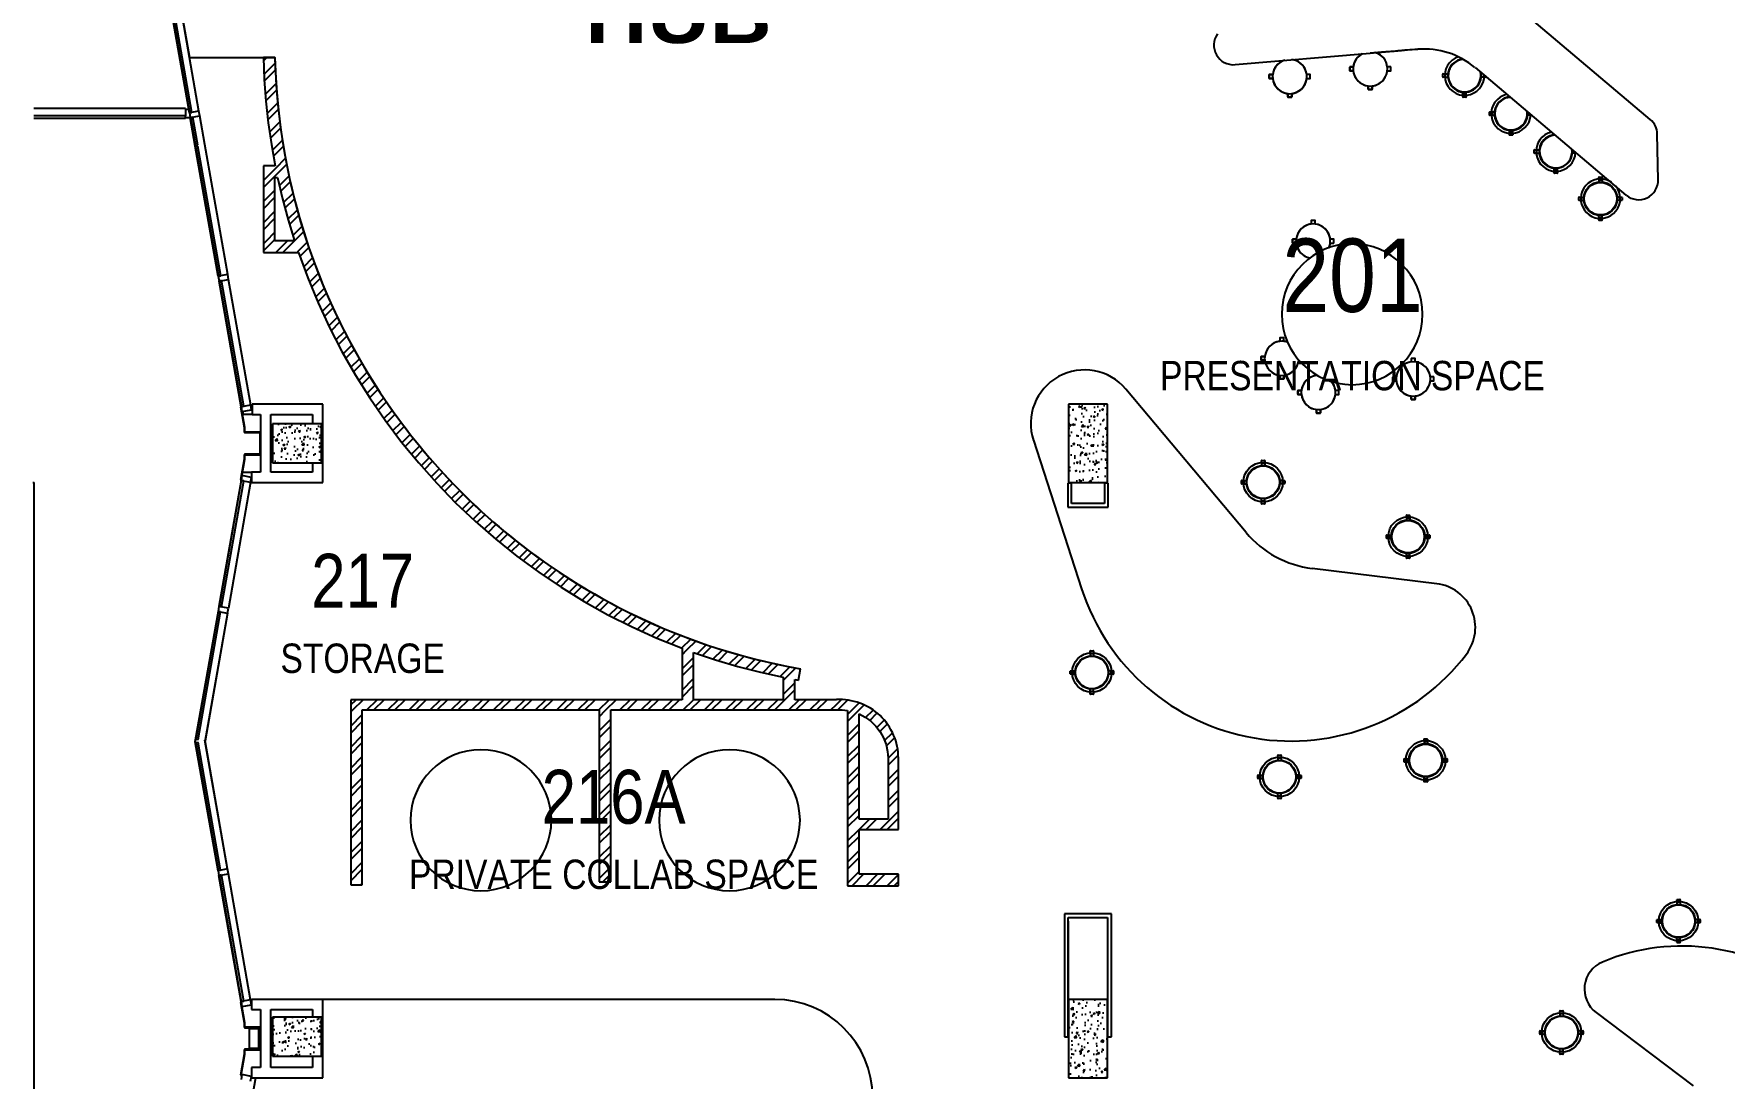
# Model space of a CAD drawing. Extents: x 6433 to 75181, y -2986 to 56414.
# Drawn here: x 22093 to 39363, y 32319 to 42989 of the extents above; entities that cross this region are included whole.
import ezdxf

# ---------------------------------------------------------------- set-up
doc = ezdxf.new("R2010")
doc.units = 0
doc.header["$MEASUREMENT"] = 0
for name, color, linetype in [('A-Column__Concrete', 7, 'CONTINUOUS'), ('A-Column__Steel', 4, 'CONTINUOUS'), ('A-Door', 160, 'CONTINUOUS'), ('A-Furniture', 252, 'CONTINUOUS'), ('A-General', 1, 'CONTINUOUS'), ('A-Hatch__Brick', 2, 'CONTINUOUS'), ('A-Hatch__Concrete', 252, 'CONTINUOUS'), ('A-Joinery__Built-In', 2, 'CONTINUOUS'), ('A-Text__Primary Room', 6, 'CONTINUOUS'), ('A-Wall__Brick', 6, 'CONTINUOUS'), ('A-Wall__Stud', 90, 'CONTINUOUS'), ('A-Window', 4, 'CONTINUOUS')]:
    doc.layers.add(name, color=color, linetype=linetype)
doc.styles.add('Arial Narrow', font='ARIALN.TTF', dxfattribs={"height": 750})
doc.styles.add('MtXpl_Arial_Black', font='')
doc.styles.get('MtXpl_Arial_Black').set_extended_font_data('Arial Black')
pattern_1 = [(45, (8381.06, 65736.02), (-107.7631, 107.7631), []), (45, (8452.9, 65736.02), (-107.7631, 107.7631), [])]
pattern_2 = [(50, (8381.06, 65736.02), (182.18467, -15.9391), [19.05, -209.55]), (355, (8381.06, 65736.02), (-35.2434, 191.05685), [15.24, -167.6406]), (100.45144, (8396.24, 65734.7), (146.94125, 175.11775), [16.19, -178.09024]), (46.1842, (8381.06, 65786.82), (271.079, -42.0423), [28.575, -314.325]), (96.63556, (8403.65, 65783.32), (237.4041, 247.4261), [24.285, -267.1356]), (351.18415, (8381.06, 65786.82), (237.4041, 247.4261), [22.86, -251.4597]), (21, (8406.46, 65774.12), (151.6144, -102.2652), [19.05, -209.55]), (326, (8406.46, 65774.12), (61.802, 184.188), [15.24, -167.64]), (71.45144, (8419.1, 65765.6), (213.4164, 81.9228), [16.19, -178.0899]), (37.5, (8381.06, 65736.02), (3.0886, 84.55504), [0, -165.608, 0, -170.18, 0, -168.275]), (7.5, (8381.06, 65736.02), (66.81966, 100.18057), [0, -97.028, 0, -161.798, 0, -64.135]), (327.5, (8324.416, 65736.02), (135.5906, -5.72874), [0, -63.5, 0, -198.12, 0, -262.89]), (317.5, (8299.02, 65736.02), (148.12918, 25.4265), [0, -82.55, 0, -131.572, 0, -186.69])]

msp = doc.modelspace()

# ---------------------------------------------------------------- hatches: boundary and pattern name
at = {"layer": 'A-Hatch__Brick'}
h = msp.add_hatch(dxfattribs=at)
h.set_pattern_fill('ANSI32', color=256, scale=16, style=0)
h.set_pattern_definition(pattern_1)
h.paths.add_polyline_path([(29926, 36501), (29644, 36558), (29365, 36626), (29089, 36708), (28817, 36801), (28549, 36906), (28286, 37023), (28029, 37151), (27777, 37291), (27532, 37442), (27294, 37603), (27063, 37775), (26840, 37957), (26625, 38148), (26419, 38349), (26222, 38558), (26034, 38777), (25857, 39003), (25689, 39237), (25532, 39478), (25386, 39726), (25251, 39980), (25127, 40239), (25015, 40504), (24914, 40774), (24826, 41048), (24750, 41325), (24686, 41606), (24635, 41889), (24596, 42174), (24570, 42461), (24556, 42748), (24438, 42745), (24448, 42523), (24464, 42301), (24488, 42080), (24520, 41859), (24571, 41581), (24583, 41522), (24633, 41304), (24691, 41088), (24776, 40815), (24811, 40715), (24891, 40496), (24997, 40240), (25114, 39989), (25241, 39743), (25379, 39502), (25526, 39268), (25683, 39040), (25850, 38818), (26025, 38604), (26209, 38397), (26402, 38198), (26603, 38008), (26812, 37826), (27028, 37652), (27251, 37488), (27481, 37334), (27717, 37189), (27959, 37054), (28207, 36930), (28459, 36816), (28775, 36690), (28834, 36669), (29059, 36593), (29287, 36525), (29517, 36466), (29808, 36403), (29906, 36385)])
h = msp.add_hatch(dxfattribs=at)
h.set_pattern_fill('ANSI32', color=256, scale=16, style=0)
h.set_pattern_definition(pattern_1)
h.paths.add_polyline_path([(24583, 41522), (24559, 41640), (24438, 41640), (24438, 41522), (24556, 41522)])
h = msp.add_hatch(dxfattribs=at)
h.set_pattern_fill('ANSI32', color=256, scale=16, style=0)
h.set_pattern_definition(pattern_1)
h.paths.add_polyline_path([(24556, 40874), (24556, 41522), (24438, 41522), (24438, 40874), (24519, 40874)])
h = msp.add_hatch(dxfattribs=at)
h.set_pattern_fill('ANSI32', color=256, scale=16, style=0)
h.set_pattern_definition(pattern_1)
h.paths.add_polyline_path([(24796, 40756), (24756, 40874), (24438, 40874), (24438, 40756), (24519, 40756)])
h = msp.add_hatch(dxfattribs=at)
h.set_pattern_fill('ANSI32', color=256, scale=16, style=0)
h.set_pattern_definition(pattern_1)
h.paths.add_polyline_path([(28834, 36192), (28834, 36669), (28716, 36712), (28716, 36186), (28834, 36186)])
h = msp.add_hatch(dxfattribs=at)
h.set_pattern_fill('ANSI32', color=256, scale=16, style=0)
h.set_pattern_definition(pattern_1)
h.paths.add_polyline_path([(29867, 36392), (29749, 36415), (29749, 36186), (29867, 36186)])
h = msp.add_hatch(dxfattribs=at)
h.set_pattern_fill('ANSI32', color=256, scale=16, style=0)
h.set_pattern_definition(pattern_1)
h.paths.add_polyline_path([(30295, 36081), (30292, 36186), (25331, 36186), (25331, 36081), (29794, 36081)])
h = msp.add_hatch(dxfattribs=at)
h.set_pattern_fill('ANSI32', color=256, scale=16, style=0)
h.set_pattern_definition(pattern_1)
h.paths.add_polyline_path([(30926, 35587), (30920, 35668), (30904, 35748), (30877, 35824), (30839, 35897), (30793, 35963), (30738, 36023), (30675, 36075), (30606, 36117), (30532, 36150), (30454, 36173), (30373, 36185), (30292, 36186), (30295, 36081), (30351, 36081), (30407, 36075), (30467, 36061), (30524, 36040), (30588, 36007), (30646, 35965), (30697, 35914), (30740, 35858), (30775, 35795), (30800, 35728), (30815, 35658), (30821, 35587)])
h = msp.add_hatch(dxfattribs=at)
h.set_pattern_fill('ANSI32', color=256, scale=16, style=0)
h.set_pattern_definition(pattern_1)
h.paths.add_polyline_path([(25449, 36081), (25331, 36081), (25331, 34294), (25449, 34294), (25449, 34684)])
h = msp.add_hatch(dxfattribs=at)
h.set_pattern_fill('ANSI32', color=256, scale=16, style=0)
h.set_pattern_definition(pattern_1)
h.paths.add_polyline_path([(27987, 34324), (27987, 36081), (27869, 36081), (27869, 34324)])
h = msp.add_hatch(dxfattribs=at)
h.set_pattern_fill('ANSI32', color=256, scale=16, style=0)
h.set_pattern_definition(pattern_1)
h.paths.add_polyline_path([(30525, 35689), (30525, 36040), (30467, 36061), (30407, 36075), (30407, 34403), (30525, 34403), (30525, 34965)])
h = msp.add_hatch(dxfattribs=at)
h.set_pattern_fill('ANSI32', color=256, scale=16, style=0)
h.set_pattern_definition(pattern_1)
h.paths.add_polyline_path([(30926, 35587), (30821, 35587), (30821, 34965), (30926, 34965)])
h = msp.add_hatch(dxfattribs=at)
h.set_pattern_fill('ANSI32', color=256, scale=16, style=0)
h.set_pattern_definition(pattern_1)
h.paths.add_polyline_path([(30926, 34860), (30926, 34965), (30525, 34965), (30525, 34860), (30548, 34860)])
h = msp.add_hatch(dxfattribs=at)
h.set_pattern_fill('ANSI32', color=256, scale=16, style=0)
h.set_pattern_definition(pattern_1)
h.paths.add_polyline_path([(30926, 34403), (30407, 34403), (30407, 34285), (30926, 34285)])
at = {"layer": 'A-Hatch__Concrete'}
h = msp.add_hatch(dxfattribs=at)
h.set_pattern_fill('AR-CONC', color=256, style=0)
h.set_pattern_definition(pattern_2)
h.paths.add_polyline_path([(33063, 38404), (33063, 39204), (32663, 39204), (32663, 38404)])
h = msp.add_hatch(dxfattribs=at)
h.set_pattern_fill('AR-CONC', color=256, style=0)
h.set_pattern_definition(pattern_2)
h.paths.add_polyline_path([(25033, 39004), (24533, 39004), (24533, 38604), (25033, 38604)])
h = msp.add_hatch(dxfattribs=at)
h.set_pattern_fill('AR-CONC', color=256, style=0)
h.set_pattern_definition(pattern_2)
h.paths.add_polyline_path([(33063, 32673), (33063, 33124), (32663, 33124), (32663, 32324), (33063, 32324)])
h = msp.add_hatch(dxfattribs=at)
h.set_pattern_fill('AR-CONC', color=256, style=0)
h.set_pattern_definition(pattern_2)
h.paths.add_polyline_path([(25033, 32943), (24533, 32943), (24533, 32543), (25033, 32543)])

# ---------------------------------------------------------------- linework, layer by layer
at = {"layer": 'A-Column__Concrete'}
for p, q in [((33063, 39204), (32663, 39204)), ((32663, 39204), (32663, 38404)), ((33063, 38404), (33063, 39204)), ((24533, 39004), (24533, 38604)), ((25033, 39004), (24533, 39004)), ((25033, 38604), (25033, 39004)), ((24533, 38604), (25033, 38604)), ((32663, 38404), (33063, 38404)), ((33063, 33124), (32663, 33124)), ((32663, 33124), (32663, 32324)), ((33063, 32324), (33063, 33124)), ((24393, 32824), (24293, 32824)), ((24293, 32824), (24293, 32624)), ((24393, 32624), (24393, 32824)), ((24533, 32943), (24533, 32543)), ((25033, 32943), (24533, 32943)), ((25033, 32543), (25033, 32943)), ((24293, 32624), (24393, 32624)), ((24533, 32543), (25033, 32543)), ((32663, 32324), (33063, 32324))]:
    msp.add_line(p, q, dxfattribs=at)
at = {"layer": 'A-Column__Steel'}
for p, q in [((24211, 39178), (24206, 39177)), ((24206, 39177), (24243, 38965)), ((24248, 38965), (24211, 39178)), ((24243, 38965), (24243, 38924)), ((24248, 38924), (24248, 38965)), ((24398, 38919), (24253, 38919)), ((24253, 38914), (24398, 38914)), ((24403, 38909), (24403, 38699)), ((24408, 38699), (24408, 38909)), ((24398, 38694), (24253, 38694)), ((24253, 38689), (24398, 38689)), ((24243, 38643), (24206, 38431)), ((24211, 38430), (24248, 38643)), ((24243, 38684), (24243, 38643)), ((24248, 38643), (24248, 38684)), ((24206, 38431), (24211, 38430)), ((24211, 33098), (24206, 33097)), ((24206, 33097), (24243, 32885)), ((24248, 32885), (24211, 33098)), ((24243, 32885), (24243, 32844)), ((24248, 32844), (24248, 32885)), ((24398, 32839), (24253, 32839)), ((24253, 32834), (24398, 32834)), ((24403, 32829), (24403, 32619)), ((24408, 32619), (24408, 32829)), ((24243, 32563), (24206, 32351)), ((24211, 32350), (24248, 32563)), ((24243, 32604), (24243, 32563)), ((24248, 32563), (24248, 32604)), ((24398, 32614), (24253, 32614)), ((24253, 32609), (24398, 32609)), ((24206, 32351), (24211, 32350))]:
    msp.add_line(p, q, dxfattribs=at)
for centre, radius, start, end in [((24253, 38924), 10, 180, 270), ((24253, 38924), 5, 180, 270), ((24398, 38909), 10, 0, 90), ((24398, 38909), 5, 0, 90), ((24253, 38684), 10, 90, 180), ((24253, 38684), 5, 90, 180), ((24398, 38699), 10, 270, 0), ((24398, 38699), 5, 270, 0), ((24253, 32844), 10, 180, 270), ((24253, 32844), 5, 180, 270), ((24398, 32829), 10, 0, 90), ((24398, 32829), 5, 0, 90), ((24253, 32604), 10, 90, 180), ((24253, 32604), 5, 90, 180), ((24398, 32619), 10, 270, 0), ((24398, 32619), 5, 270, 0)]:
    msp.add_arc(centre, radius, start, end, dxfattribs=at)
at = {"layer": 'A-Door', "flags": 128}
msp.add_lwpolyline([(34915, 46044), (33796, 46044), (32544, 46601), (32544, 50614), (28351, 50614), (28351, 50089), (27279, 50089), (23480, 43905), (23684, 42748), (24438, 42745), (24556, 42748, 0.12836), (25465, 39589, 0.094896), (27087, 37756, 0.121017), (29926, 36501)], format="xyb", dxfattribs=at)
at = {"layer": 'A-Furniture'}
for p, q in [((34750, 42572), (34714, 42572)), ((34714, 42572), (34714, 42532)), ((34714, 42534), (34714, 42570)), ((34714, 42532), (34750, 42532)), ((34716, 42572), (34750, 42572)), ((34750, 42532), (34716, 42532)), ((35134, 42572), (35098, 42572)), ((35132, 42572), (35098, 42572)), ((35098, 42532), (35134, 42532)), ((35098, 42532), (35132, 42532)), ((35134, 42532), (35134, 42572)), ((35134, 42534), (35134, 42570)), ((35573, 42650), (35537, 42650)), ((35537, 42650), (35537, 42610)), ((35537, 42612), (35537, 42648)), ((35537, 42610), (35573, 42610)), ((35539, 42650), (35573, 42650)), ((35573, 42610), (35539, 42610)), ((35957, 42650), (35921, 42650)), ((35955, 42650), (35921, 42650)), ((35921, 42610), (35957, 42610)), ((35921, 42610), (35955, 42610)), ((35957, 42610), (35957, 42650)), ((35957, 42612), (35957, 42648)), ((36489, 42548), (36489, 42576)), ((36490, 42548), (36490, 42576)), ((36493, 42579), (36509, 42579)), ((36509, 42545), (36493, 42545)), ((36517, 42548), (36517, 42576)), ((36520, 42579), (36540, 42579)), ((36520, 42545), (36540, 42545)), ((36894, 42579), (36880, 42579)), ((36900, 42545), (36880, 42545)), ((36903, 42571), (36903, 42548)), ((36928, 42545), (36912, 42545)), ((34904, 42378), (34904, 42342)), ((34904, 42344), (34904, 42378)), ((34904, 42342), (34944, 42342)), ((34942, 42342), (34906, 42342)), ((34944, 42342), (34944, 42378)), ((34944, 42378), (34944, 42344)), ((35727, 42456), (35727, 42420)), ((35727, 42422), (35727, 42456)), ((35727, 42420), (35767, 42420)), ((35765, 42420), (35729, 42420)), ((35767, 42420), (35767, 42456)), ((35767, 42456), (35767, 42422)), ((36693, 42372), (36693, 42392)), ((36693, 42345), (36693, 42361)), ((36724, 42369), (36696, 42369)), ((36724, 42342), (36696, 42342)), ((36724, 42341), (36696, 42341)), ((36727, 42372), (36727, 42392)), ((36727, 42361), (36727, 42345)), ((37168, 42347), (37168, 42343)), ((36964, 42159), (36964, 42187)), ((36965, 42159), (36965, 42187)), ((36968, 42190), (36984, 42190)), ((36984, 42156), (36968, 42156)), ((36992, 42159), (36992, 42187)), ((36995, 42190), (37015, 42190)), ((36995, 42156), (37015, 42156)), ((37375, 42156), (37355, 42156)), ((37378, 42170), (37378, 42159)), ((37395, 42156), (37386, 42156)), ((37168, 41983), (37168, 42003)), ((37168, 41956), (37168, 41972)), ((37199, 41980), (37171, 41980)), ((37202, 41983), (37202, 42003)), ((37202, 41972), (37202, 41956)), ((37199, 41953), (37171, 41953)), ((37199, 41952), (37171, 41952)), ((37422, 41772), (37422, 41800)), ((37423, 41772), (37423, 41800)), ((37426, 41803), (37442, 41803)), ((37450, 41772), (37450, 41800)), ((37453, 41803), (37473, 41803)), ((37626, 41960), (37626, 41956)), ((37442, 41769), (37426, 41769)), ((37453, 41769), (37473, 41769)), ((37834, 41769), (37814, 41769)), ((37837, 41783), (37837, 41772)), ((37853, 41769), (37845, 41769)), ((37626, 41596), (37626, 41616)), ((37626, 41568), (37626, 41585)), ((37657, 41593), (37629, 41593)), ((37657, 41565), (37629, 41565)), ((37657, 41565), (37629, 41565)), ((37660, 41596), (37660, 41616)), ((37660, 41585), (37660, 41568)), ((38082, 41505), (38082, 41521)), ((38082, 41494), (38082, 41474)), ((38085, 41525), (38113, 41525)), ((38085, 41524), (38113, 41524)), ((38085, 41497), (38113, 41497)), ((38116, 41521), (38116, 41505)), ((38116, 41494), (38116, 41474)), ((37878, 41290), (37878, 41318)), ((37878, 41290), (37878, 41318)), ((37881, 41321), (37897, 41321)), ((37897, 41287), (37881, 41287)), ((37905, 41290), (37905, 41318)), ((37908, 41321), (37928, 41321)), ((37908, 41287), (37928, 41287)), ((38289, 41321), (38269, 41321)), ((38289, 41287), (38269, 41287)), ((38292, 41318), (38292, 41290)), ((38300, 41321), (38316, 41321)), ((38316, 41287), (38300, 41287)), ((38319, 41318), (38319, 41290)), ((38319, 41318), (38319, 41290)), ((38082, 41114), (38082, 41134)), ((38082, 41087), (38082, 41103)), ((38113, 41111), (38085, 41111)), ((38116, 41114), (38116, 41134)), ((38116, 41103), (38116, 41087)), ((35184, 41081), (35144, 41081)), ((35144, 41081), (35144, 41045)), ((35144, 41079), (35144, 41045)), ((35182, 41081), (35146, 41081)), ((35184, 41045), (35184, 41081)), ((35184, 41045), (35184, 41079)), ((38113, 41084), (38085, 41084)), ((38113, 41083), (38085, 41083)), ((34990, 40891), (34954, 40891)), ((34954, 40891), (34954, 40851)), ((34954, 40853), (34954, 40889)), ((34954, 40851), (34990, 40851)), ((34956, 40891), (34990, 40891)), ((34990, 40851), (34956, 40851)), ((35374, 40891), (35337, 40891)), ((35372, 40891), (35337, 40891)), ((35337, 40851), (35374, 40851)), ((35337, 40851), (35372, 40851)), ((35374, 40851), (35374, 40891)), ((35374, 40853), (35374, 40889)), ((34863, 39883), (34823, 39883)), ((34823, 39883), (34823, 39847)), ((34823, 39881), (34823, 39847)), ((34861, 39883), (34825, 39883)), ((34863, 39847), (34863, 39883)), ((34863, 39847), (34863, 39881)), ((34669, 39693), (34633, 39693)), ((34633, 39693), (34633, 39653)), ((34633, 39655), (34633, 39691)), ((34633, 39653), (34669, 39653)), ((34635, 39693), (34669, 39693)), ((34669, 39653), (34635, 39653)), ((36206, 39673), (36166, 39673)), ((36166, 39673), (36166, 39637)), ((36166, 39671), (36166, 39637)), ((36204, 39673), (36168, 39673)), ((36206, 39637), (36206, 39673)), ((36206, 39637), (36206, 39671)), ((34823, 39499), (34823, 39463)), ((34823, 39465), (34823, 39499)), ((34823, 39463), (34863, 39463)), ((34861, 39463), (34825, 39463)), ((34863, 39463), (34863, 39499)), ((34863, 39499), (34863, 39465)), ((35197, 39504), (35197, 39498)), ((35197, 39504), (35197, 39498)), ((36013, 39483), (35976, 39483)), ((35976, 39483), (35976, 39443)), ((35976, 39445), (35976, 39481)), ((35976, 39443), (36013, 39443)), ((35978, 39483), (36013, 39483)), ((36013, 39443), (35978, 39443)), ((36396, 39483), (36360, 39483)), ((36394, 39483), (36360, 39483)), ((36360, 39443), (36396, 39443)), ((36360, 39443), (36394, 39443)), ((36396, 39443), (36396, 39483)), ((36396, 39445), (36396, 39481)), ((35043, 39344), (35007, 39344)), ((35007, 39344), (35007, 39304)), ((35007, 39306), (35007, 39342)), ((35007, 39304), (35043, 39304)), ((35009, 39344), (35043, 39344)), ((35043, 39304), (35009, 39304)), ((35427, 39344), (35390, 39344)), ((35424, 39344), (35390, 39344)), ((35390, 39304), (35427, 39304)), ((35390, 39304), (35424, 39304)), ((35426, 39306), (35426, 39342)), ((35427, 39304), (35427, 39344)), ((36166, 39289), (36166, 39253)), ((36166, 39255), (36166, 39289)), ((36166, 39253), (36206, 39253)), ((36204, 39253), (36168, 39253)), ((36206, 39253), (36206, 39289)), ((36206, 39289), (36206, 39255)), ((35197, 39150), (35197, 39114)), ((35197, 39116), (35197, 39150)), ((35197, 39114), (35237, 39114)), ((35235, 39114), (35199, 39114)), ((35237, 39114), (35237, 39150)), ((35237, 39150), (35237, 39116)), ((34635, 38609), (34635, 38625)), ((34635, 38598), (34635, 38578)), ((34638, 38629), (34666, 38629)), ((34638, 38628), (34666, 38628)), ((34638, 38601), (34666, 38601)), ((34669, 38625), (34669, 38609)), ((34669, 38598), (34669, 38578)), ((34431, 38394), (34431, 38422)), ((34432, 38394), (34432, 38422)), ((34435, 38425), (34451, 38425)), ((34451, 38391), (34435, 38391)), ((34459, 38394), (34459, 38422)), ((34462, 38425), (34482, 38425)), ((34462, 38391), (34482, 38391)), ((34843, 38425), (34822, 38425)), ((34843, 38391), (34822, 38391)), ((34846, 38422), (34846, 38394)), ((34854, 38425), (34870, 38425)), ((34870, 38391), (34854, 38391)), ((34873, 38422), (34873, 38394)), ((34873, 38422), (34873, 38394)), ((34635, 38218), (34635, 38238)), ((34635, 38190), (34635, 38207)), ((34666, 38215), (34638, 38215)), ((34666, 38187), (34638, 38187)), ((34666, 38187), (34638, 38187)), ((34669, 38218), (34669, 38238)), ((34669, 38207), (34669, 38190)), ((36116, 38052), (36116, 38068)), ((36116, 38041), (36116, 38021)), ((36119, 38072), (36147, 38072)), ((36119, 38071), (36147, 38071)), ((36119, 38044), (36147, 38044)), ((36150, 38068), (36150, 38052)), ((36150, 38041), (36150, 38021)), ((35912, 37837), (35912, 37865)), ((35912, 37837), (35912, 37865)), ((35915, 37868), (35931, 37868)), ((35931, 37834), (35915, 37834)), ((35940, 37837), (35940, 37865)), ((35943, 37868), (35963, 37868)), ((35943, 37834), (35963, 37834)), ((36323, 37868), (36303, 37868)), ((36323, 37834), (36303, 37834)), ((36326, 37865), (36326, 37837)), ((36334, 37868), (36350, 37868)), ((36350, 37834), (36334, 37834)), ((36353, 37865), (36353, 37837)), ((36354, 37865), (36354, 37837)), ((36116, 37661), (36116, 37681)), ((36116, 37633), (36116, 37650)), ((36147, 37658), (36119, 37658)), ((36150, 37661), (36150, 37681)), ((36150, 37650), (36150, 37633)), ((36147, 37630), (36119, 37630)), ((36147, 37630), (36119, 37630)), ((32886, 36665), (32886, 36681)), ((32886, 36654), (32886, 36634)), ((32889, 36685), (32917, 36685)), ((32889, 36684), (32917, 36684)), ((32889, 36657), (32917, 36657)), ((32920, 36681), (32920, 36665)), ((32920, 36654), (32920, 36634)), ((32682, 36450), (32682, 36478)), ((32682, 36450), (32682, 36478)), ((32685, 36481), (32701, 36481)), ((32701, 36447), (32685, 36447)), ((32710, 36450), (32710, 36478)), ((32713, 36481), (32733, 36481)), ((32713, 36447), (32733, 36447)), ((33093, 36481), (33073, 36481)), ((33093, 36447), (33073, 36447)), ((33096, 36478), (33096, 36450)), ((33104, 36481), (33120, 36481)), ((33120, 36447), (33104, 36447)), ((33123, 36478), (33123, 36450)), ((33124, 36478), (33124, 36450)), ((32886, 36274), (32886, 36294)), ((32917, 36271), (32889, 36271)), ((32920, 36274), (32920, 36294)), ((32886, 36246), (32886, 36263)), ((32917, 36243), (32889, 36243)), ((32917, 36243), (32889, 36243)), ((32920, 36263), (32920, 36246)), ((36296, 35767), (36296, 35783)), ((36296, 35756), (36296, 35736)), ((36299, 35787), (36327, 35787)), ((36299, 35786), (36327, 35786)), ((36299, 35759), (36327, 35759)), ((36330, 35783), (36330, 35767)), ((36330, 35756), (36330, 35736)), ((34802, 35599), (34802, 35615)), ((34802, 35588), (34802, 35568)), ((34805, 35619), (34833, 35619)), ((34805, 35618), (34833, 35618)), ((34805, 35591), (34833, 35591)), ((34836, 35615), (34836, 35599)), ((34836, 35588), (34836, 35568)), ((36092, 35552), (36092, 35580)), ((36092, 35552), (36092, 35580)), ((36095, 35583), (36111, 35583)), ((36120, 35552), (36120, 35580)), ((36123, 35583), (36143, 35583)), ((36503, 35583), (36483, 35583)), ((36506, 35580), (36506, 35552)), ((36514, 35583), (36530, 35583)), ((36533, 35580), (36533, 35552)), ((36534, 35580), (36534, 35552)), ((34598, 35384), (34598, 35412)), ((34598, 35384), (34598, 35412)), ((34601, 35415), (34617, 35415)), ((34626, 35384), (34626, 35412)), ((34629, 35415), (34649, 35415)), ((35009, 35415), (34989, 35415)), ((35012, 35412), (35012, 35384)), ((35020, 35415), (35036, 35415)), ((35039, 35412), (35039, 35384)), ((35040, 35412), (35040, 35384)), ((36111, 35549), (36095, 35549)), ((36123, 35549), (36143, 35549)), ((36503, 35549), (36483, 35549)), ((36530, 35549), (36514, 35549)), ((34617, 35381), (34601, 35381)), ((34629, 35381), (34649, 35381)), ((35009, 35381), (34989, 35381)), ((35036, 35381), (35020, 35381)), ((36296, 35376), (36296, 35396)), ((36296, 35348), (36296, 35365)), ((36327, 35373), (36299, 35373)), ((36327, 35345), (36299, 35345)), ((36327, 35345), (36299, 35345)), ((36330, 35376), (36330, 35396)), ((36330, 35365), (36330, 35348)), ((34802, 35208), (34802, 35228)), ((34802, 35180), (34802, 35196)), ((34833, 35205), (34805, 35205)), ((34833, 35177), (34805, 35177)), ((34833, 35177), (34805, 35177)), ((34836, 35208), (34836, 35228)), ((34836, 35196), (34836, 35180)), ((38880, 34125), (38880, 34141)), ((38880, 34114), (38880, 34094)), ((38883, 34145), (38911, 34145)), ((38883, 34144), (38911, 34144)), ((38883, 34117), (38911, 34117)), ((38914, 34141), (38914, 34125)), ((38914, 34114), (38914, 34094)), ((38676, 33910), (38676, 33938)), ((38676, 33910), (38676, 33938)), ((38679, 33941), (38695, 33941)), ((38695, 33907), (38679, 33907)), ((38704, 33910), (38704, 33938)), ((38707, 33941), (38727, 33941)), ((38707, 33907), (38727, 33907)), ((39087, 33941), (39067, 33941)), ((39087, 33907), (39067, 33907)), ((39090, 33938), (39090, 33910)), ((39098, 33941), (39114, 33941)), ((39114, 33907), (39098, 33907)), ((39117, 33938), (39117, 33910)), ((39118, 33938), (39118, 33910)), ((38880, 33734), (38880, 33754)), ((38880, 33707), (38880, 33723)), ((38911, 33731), (38883, 33731)), ((38911, 33704), (38883, 33704)), ((38911, 33703), (38883, 33703)), ((38914, 33734), (38914, 33754)), ((38914, 33723), (38914, 33707)), ((37684, 32987), (37684, 33003)), ((37687, 33007), (37715, 33007)), ((37687, 33006), (37715, 33006)), ((37718, 33003), (37718, 32987)), ((37684, 32976), (37684, 32956)), ((37687, 32979), (37715, 32979)), ((37718, 32976), (37718, 32956)), ((37480, 32772), (37480, 32800)), ((37480, 32772), (37480, 32800)), ((37483, 32803), (37499, 32803)), ((37499, 32769), (37483, 32769)), ((37508, 32772), (37508, 32800)), ((37511, 32803), (37531, 32803)), ((37511, 32769), (37531, 32769)), ((37891, 32803), (37871, 32803)), ((37891, 32769), (37871, 32769)), ((37894, 32800), (37894, 32772)), ((37902, 32803), (37918, 32803)), ((37918, 32769), (37902, 32769)), ((37921, 32800), (37921, 32772)), ((37922, 32800), (37922, 32772)), ((37684, 32596), (37684, 32616)), ((37684, 32568), (37684, 32585)), ((37715, 32593), (37687, 32593)), ((37715, 32565), (37687, 32565)), ((37715, 32565), (37687, 32565)), ((37718, 32596), (37718, 32616)), ((37718, 32585), (37718, 32568))]:
    msp.add_line(p, q, dxfattribs=at)
for centre, radius in [((38099, 41304), 171), ((38099, 41304), 166), ((34652, 38408), 202), ((34652, 38408), 171), ((34652, 38408), 166), ((36133, 37851), 202), ((36133, 37851), 171), ((36133, 37851), 166), ((32903, 36464), 202), ((32903, 36464), 171), ((32903, 36464), 166), ((36313, 35566), 202), ((34819, 35398), 202), ((36313, 35566), 171), ((36313, 35566), 166), ((34819, 35398), 171), ((34819, 35398), 166), ((38897, 33924), 202), ((38897, 33924), 171), ((38897, 33924), 166), ((37701, 32786), 202), ((37701, 32786), 171), ((37701, 32786), 166)]:
    msp.add_circle(centre, radius, dxfattribs=at)
for centre, radius, start, end in [((34924, 42552), 175, 105.6923, 270), ((34924, 42552), 175, 110.8826, 173.4485), ((34924, 42552), 175, 270, 82.755), ((34924, 42552), 175, 6.5624, 79.3105), ((35747, 42630), 175, 118.1128, 270), ((35747, 42630), 175, 118.4791, 173.4485), ((35747, 42630), 175, 270, 73.734), ((35747, 42630), 175, 6.5624, 70.4905), ((36710, 42562), 202, 107.3744, 1.4018), ((36710, 42562), 171, 96.0426, 10.5781), ((36710, 42562), 166, 94.0437, 12.3304), ((34716, 42570), 2, 90, 180), ((34716, 42534), 2, 180, 270), ((34924, 42552), 175, 186.5624, 263.4376), ((34924, 42552), 175, 276.5624, 353.4267), ((35132, 42570), 2, 0, 90), ((35132, 42534), 2, 270, 0), ((35539, 42648), 2, 90, 180), ((35539, 42612), 2, 180, 270), ((35747, 42630), 175, 186.5624, 263.4376), ((35747, 42630), 175, 276.5624, 353.4267), ((35955, 42648), 2, 0, 90), ((35955, 42612), 2, 270, 0), ((36492, 42576), 3.01, 89.8431, 179.8422), ((36492, 42548), 3.01, 180.1578, 270.1569), ((36493, 42576), 3.01, 89.8431, 179.8422), ((36493, 42548), 3.01, 180.1578, 270.1569), ((36520, 42576), 3.01, 89.8431, 179.8422), ((36520, 42548), 3.01, 180.1578, 270.1569), ((36900, 42548), 3.01, 269.8431, 359.8422), ((36928, 42548), 3.01, 269.8431, 351.812), ((36928, 42548), 3.01, 269.8431, 359.014), ((34906, 42344), 2, 180, 270), ((34942, 42344), 2, 270, 0), ((35729, 42422), 2, 180, 270), ((35765, 42422), 2, 270, 0), ((36696, 42372), 3.01, 179.8431, 269.8422), ((36696, 42345), 3.01, 179.8431, 269.8422), ((36696, 42344), 3.01, 179.8431, 269.8422), ((36724, 42372), 3.01, 270.1578, 0.1569), ((36724, 42345), 3.01, 270.1578, 0.1569), ((36724, 42344), 3.01, 270.1578, 0.1569), ((37185, 42173), 202, 101.6186, 357.5675), ((37185, 42173), 171, 93.5525, 6.4675), ((37185, 42173), 166, 91.9961, 8.0959), ((36967, 42187), 3.01, 89.8431, 179.8422), ((36967, 42159), 3.01, 180.1578, 270.1569), ((36968, 42187), 3.01, 89.8431, 179.8422), ((36968, 42159), 3.01, 180.1578, 270.1569), ((36995, 42187), 3.01, 89.8431, 179.8422), ((36995, 42159), 3.01, 180.1578, 270.1569), ((37375, 42159), 3.01, 269.8431, 359.8422), ((37171, 41983), 3.01, 179.8431, 269.8422), ((37199, 41983), 3.01, 270.1578, 0.1569), ((37643, 41786), 202, 101.6186, 357.5675), ((37171, 41956), 3.01, 179.8431, 269.8422), ((37171, 41955), 3.01, 179.8431, 269.8422), ((37199, 41956), 3.01, 270.1578, 0.1569), ((37199, 41955), 3.01, 270.1578, 0.1569), ((37425, 41800), 3.01, 89.8431, 179.8422), ((37426, 41800), 3.01, 89.8431, 179.8422), ((37453, 41800), 3.01, 89.8431, 179.8422), ((37643, 41786), 171, 93.5525, 6.4675), ((37643, 41786), 166, 91.9961, 8.0959), ((37425, 41772), 3.01, 180.1578, 270.1569), ((37426, 41772), 3.01, 180.1578, 270.1569), ((37453, 41772), 3.01, 180.1578, 270.1569), ((37834, 41772), 3.01, 269.8431, 359.8422), ((37629, 41596), 3.01, 179.8431, 269.8422), ((37629, 41568), 3.01, 179.8431, 269.8422), ((37629, 41568), 3.01, 179.8431, 269.8422), ((37657, 41596), 3.01, 270.1578, 0.1569), ((37657, 41568), 3.01, 270.1578, 0.1569), ((37657, 41568), 3.01, 270.1578, 0.1569), ((38099, 41304), 202, 90, 38.8949), ((38085, 41522), 3.01, 90.1578, 180.1569), ((38085, 41521), 3.01, 90.1578, 180.1569), ((38085, 41494), 3.01, 90.1578, 180.1569), ((38099, 41304), 202, 56.3811, 90), ((38113, 41522), 3.01, 359.8431, 89.8422), ((38113, 41521), 3.01, 359.8431, 89.8422), ((38113, 41494), 3.01, 359.8431, 89.8422), ((37881, 41318), 3.01, 89.8431, 179.8422), ((37881, 41318), 3.01, 89.8431, 179.8422), ((37881, 41290), 3.01, 180.1578, 270.1569), ((37881, 41290), 3.01, 180.1578, 270.1569), ((37908, 41318), 3.01, 89.8431, 179.8422), ((37908, 41290), 3.01, 180.1578, 270.1569), ((38289, 41318), 3.01, 0.1578, 90.1569), ((38289, 41290), 3.01, 269.8431, 359.8422), ((38316, 41318), 3.01, 0.1578, 90.1569), ((38316, 41318), 3.01, 0.1578, 90.1569), ((38316, 41290), 3.01, 269.8431, 359.8422), ((38316, 41290), 3.01, 269.8431, 359.8422), ((38085, 41114), 3.01, 179.8431, 269.8422), ((38113, 41114), 3.01, 270.1578, 0.1569), ((35164, 40871), 175, 90, 260.099), ((35164, 40871), 175, 96.5624, 173.4485), ((35146, 41079), 2, 90, 180), ((35164, 40871), 175, 335.532, 90), ((35182, 41079), 2, 0, 90), ((35164, 40871), 175, 6.5624, 83.4376), ((38085, 41087), 3.01, 179.8431, 269.8422), ((38085, 41086), 3.01, 179.8431, 269.8422), ((38113, 41087), 3.01, 270.1578, 0.1569), ((38113, 41086), 3.01, 270.1578, 0.1569), ((35562, 40124), 720, 90, 270), ((35562, 40124), 720, 90, 270), ((34956, 40889), 2, 90, 180), ((34956, 40853), 2, 180, 270), ((35164, 40871), 175, 186.5624, 259.0543), ((35164, 40871), 175, 336.588, 353.4267), ((35372, 40889), 2, 0, 90), ((35372, 40853), 2, 270, 0), ((35562, 40124), 720, 270, 90), ((35562, 40124), 720, 270, 90), ((34843, 39673), 175, 90, 270), ((34843, 39673), 175, 96.5624, 173.4485), ((34825, 39881), 2, 90, 180), ((34843, 39673), 175, 69.5038, 90), ((34861, 39881), 2, 0, 90), ((34843, 39673), 175, 70.625, 83.4376), ((34635, 39691), 2, 90, 180), ((34635, 39655), 2, 180, 270), ((34843, 39673), 175, 186.5624, 263.4376), ((34843, 39673), 175, 270, 355.4329), ((34843, 39673), 175, 276.5624, 353.4267), ((36186, 39463), 175, 90, 270), ((36186, 39463), 175, 96.5624, 173.4485), ((36168, 39671), 2, 90, 180), ((36186, 39463), 175, 270, 90), ((36204, 39671), 2, 0, 90), ((36186, 39463), 175, 6.5624, 83.4376), ((34825, 39465), 2, 180, 270), ((34861, 39465), 2, 270, 0), ((35217, 39324), 175, 92.7922, 270), ((35217, 39324), 175, 96.5624, 173.4485), ((35217, 39324), 175, 270, 41.1756), ((35217, 39324), 175, 6.5624, 40.7569), ((35978, 39481), 2, 90, 180), ((35978, 39445), 2, 180, 270), ((36186, 39463), 175, 186.5624, 263.4376), ((36186, 39463), 175, 276.5624, 353.4267), ((36394, 39481), 2, 0, 90), ((36394, 39445), 2, 270, 0), ((35009, 39342), 2, 90, 180), ((35009, 39306), 2, 180, 270), ((35217, 39324), 175, 186.5624, 263.4376), ((35217, 39324), 175, 276.5624, 353.4267), ((35424, 39342), 2, 0, 90), ((35424, 39306), 2, 270, 0), ((36168, 39255), 2, 180, 270), ((36204, 39255), 2, 270, 0), ((35199, 39116), 2, 180, 270), ((35235, 39116), 2, 270, 0), ((34638, 38626), 3.01, 90.1578, 180.1569), ((34638, 38625), 3.01, 90.1578, 180.1569), ((34638, 38598), 3.01, 90.1578, 180.1569), ((34666, 38626), 3.01, 359.8431, 89.8422), ((34666, 38625), 3.01, 359.8431, 89.8422), ((34666, 38598), 3.01, 359.8431, 89.8422), ((34434, 38422), 3.01, 89.8431, 179.8422), ((34434, 38394), 3.01, 180.1578, 270.1569), ((34435, 38422), 3.01, 89.8431, 179.8422), ((34435, 38394), 3.01, 180.1578, 270.1569), ((34462, 38422), 3.01, 89.8431, 179.8422), ((34462, 38394), 3.01, 180.1578, 270.1569), ((34843, 38422), 3.01, 0.1578, 90.1569), ((34843, 38394), 3.01, 269.8431, 359.8422), ((34870, 38422), 3.01, 0.1578, 90.1569), ((34870, 38422), 3.01, 0.1578, 90.1569), ((34870, 38394), 3.01, 269.8431, 359.8422), ((34870, 38394), 3.01, 269.8431, 359.8422), ((34638, 38218), 3.01, 179.8431, 269.8422), ((34638, 38190), 3.01, 179.8431, 269.8422), ((34638, 38190), 3.01, 179.8431, 269.8422), ((34666, 38218), 3.01, 270.1578, 0.1569), ((34666, 38190), 3.01, 270.1578, 0.1569), ((34666, 38190), 3.01, 270.1578, 0.1569), ((36119, 38069), 3.01, 90.1578, 180.1569), ((36119, 38068), 3.01, 90.1578, 180.1569), ((36119, 38041), 3.01, 90.1578, 180.1569), ((36147, 38069), 3.01, 359.8431, 89.8422), ((36147, 38068), 3.01, 359.8431, 89.8422), ((36147, 38041), 3.01, 359.8431, 89.8422), ((35915, 37865), 3.01, 89.8431, 179.8422), ((35915, 37865), 3.01, 89.8431, 179.8422), ((35915, 37837), 3.01, 180.1578, 270.1569), ((35915, 37837), 3.01, 180.1578, 270.1569), ((35943, 37865), 3.01, 89.8431, 179.8422), ((35943, 37837), 3.01, 180.1578, 270.1569), ((36323, 37865), 3.01, 0.1578, 90.1569), ((36323, 37837), 3.01, 269.8431, 359.8422), ((36350, 37865), 3.01, 0.1578, 90.1569), ((36350, 37837), 3.01, 269.8431, 359.8422), ((36351, 37865), 3.01, 0.1578, 90.1569), ((36351, 37837), 3.01, 269.8431, 359.8422), ((36119, 37661), 3.01, 179.8431, 269.8422), ((36147, 37661), 3.01, 270.1578, 0.1569), ((36119, 37633), 3.01, 179.8431, 269.8422), ((36119, 37633), 3.01, 179.8431, 269.8422), ((36147, 37633), 3.01, 270.1578, 0.1569), ((36147, 37633), 3.01, 270.1578, 0.1569), ((32889, 36682), 3.01, 90.1578, 180.1569), ((32889, 36681), 3.01, 90.1578, 180.1569), ((32889, 36654), 3.01, 90.1578, 180.1569), ((32917, 36682), 3.01, 359.8431, 89.8422), ((32917, 36681), 3.01, 359.8431, 89.8422), ((32917, 36654), 3.01, 359.8431, 89.8422), ((32685, 36478), 3.01, 89.8431, 179.8422), ((32685, 36478), 3.01, 89.8431, 179.8422), ((32685, 36450), 3.01, 180.1578, 270.1569), ((32685, 36450), 3.01, 180.1578, 270.1569), ((32713, 36478), 3.01, 89.8431, 179.8422), ((32713, 36450), 3.01, 180.1578, 270.1569), ((33093, 36478), 3.01, 0.1578, 90.1569), ((33093, 36450), 3.01, 269.8431, 359.8422), ((33120, 36478), 3.01, 0.1578, 90.1569), ((33120, 36450), 3.01, 269.8431, 359.8422), ((33121, 36478), 3.01, 0.1578, 90.1569), ((33121, 36450), 3.01, 269.8431, 359.8422), ((32889, 36274), 3.01, 179.8431, 269.8422), ((32917, 36274), 3.01, 270.1578, 0.1569), ((32889, 36246), 3.01, 179.8431, 269.8422), ((32889, 36246), 3.01, 179.8431, 269.8422), ((32917, 36246), 3.01, 270.1578, 0.1569), ((32917, 36246), 3.01, 270.1578, 0.1569), ((36299, 35784), 3.01, 90.1578, 180.1569), ((36299, 35783), 3.01, 90.1578, 180.1569), ((36299, 35756), 3.01, 90.1578, 180.1569), ((36327, 35784), 3.01, 359.8431, 89.8422), ((36327, 35783), 3.01, 359.8431, 89.8422), ((36327, 35756), 3.01, 359.8431, 89.8422), ((26661, 34954), 720, 90, 270), ((26661, 34954), 720, 90, 270), ((26661, 34954), 720, 270, 90), ((26661, 34954), 720, 270, 90), ((29201, 34954), 720, 90, 270), ((29201, 34954), 720, 90, 270), ((29201, 34954), 720, 270, 90), ((29201, 34954), 720, 270, 90), ((34805, 35616), 3.01, 90.1578, 180.1569), ((34805, 35615), 3.01, 90.1578, 180.1569), ((34805, 35588), 3.01, 90.1578, 180.1569), ((34833, 35616), 3.01, 359.8431, 89.8422), ((34833, 35615), 3.01, 359.8431, 89.8422), ((34833, 35588), 3.01, 359.8431, 89.8422), ((36095, 35580), 3.01, 89.8431, 179.8422), ((36095, 35580), 3.01, 89.8431, 179.8422), ((36123, 35580), 3.01, 89.8431, 179.8422), ((36503, 35580), 3.01, 0.1578, 90.1569), ((36530, 35580), 3.01, 0.1578, 90.1569), ((36531, 35580), 3.01, 0.1578, 90.1569), ((34601, 35412), 3.01, 89.8431, 179.8422), ((34601, 35412), 3.01, 89.8431, 179.8422), ((34629, 35412), 3.01, 89.8431, 179.8422), ((35009, 35412), 3.01, 0.1578, 90.1569), ((35036, 35412), 3.01, 0.1578, 90.1569), ((35037, 35412), 3.01, 0.1578, 90.1569), ((36095, 35552), 3.01, 180.1578, 270.1569), ((36095, 35552), 3.01, 180.1578, 270.1569), ((36123, 35552), 3.01, 180.1578, 270.1569), ((36503, 35552), 3.01, 269.8431, 359.8422), ((36530, 35552), 3.01, 269.8431, 359.8422), ((36531, 35552), 3.01, 269.8431, 359.8422), ((34601, 35384), 3.01, 180.1578, 270.1569), ((34601, 35384), 3.01, 180.1578, 270.1569), ((34629, 35384), 3.01, 180.1578, 270.1569), ((35009, 35384), 3.01, 269.8431, 359.8422), ((35036, 35384), 3.01, 269.8431, 359.8422), ((35037, 35384), 3.01, 269.8431, 359.8422), ((36299, 35376), 3.01, 179.8431, 269.8422), ((36299, 35348), 3.01, 179.8431, 269.8422), ((36299, 35348), 3.01, 179.8431, 269.8422), ((36327, 35376), 3.01, 270.1578, 0.1569), ((36327, 35348), 3.01, 270.1578, 0.1569), ((36327, 35348), 3.01, 270.1578, 0.1569), ((34805, 35208), 3.01, 179.8431, 269.8422), ((34805, 35180), 3.01, 179.8431, 269.8422), ((34805, 35180), 3.01, 179.8431, 269.8422), ((34833, 35208), 3.01, 270.1578, 0.1569), ((34833, 35180), 3.01, 270.1578, 0.1569), ((34833, 35180), 3.01, 270.1578, 0.1569), ((38883, 34142), 3.01, 90.1578, 180.1569), ((38883, 34141), 3.01, 90.1578, 180.1569), ((38883, 34114), 3.01, 90.1578, 180.1569), ((38911, 34142), 3.01, 359.8431, 89.8422), ((38911, 34141), 3.01, 359.8431, 89.8422), ((38911, 34114), 3.01, 359.8431, 89.8422), ((38679, 33938), 3.01, 89.8431, 179.8422), ((38679, 33938), 3.01, 89.8431, 179.8422), ((38679, 33910), 3.01, 180.1578, 270.1569), ((38679, 33910), 3.01, 180.1578, 270.1569), ((38707, 33938), 3.01, 89.8431, 179.8422), ((38707, 33910), 3.01, 180.1578, 270.1569), ((39087, 33938), 3.01, 0.1578, 90.1569), ((39087, 33910), 3.01, 269.8431, 359.8422), ((39114, 33938), 3.01, 0.1578, 90.1569), ((39114, 33910), 3.01, 269.8431, 359.8422), ((39115, 33938), 3.01, 0.1578, 90.1569), ((39115, 33910), 3.01, 269.8431, 359.8422), ((38883, 33734), 3.01, 179.8431, 269.8422), ((38883, 33707), 3.01, 179.8431, 269.8422), ((38883, 33706), 3.01, 179.8431, 269.8422), ((38911, 33734), 3.01, 270.1578, 0.1569), ((38911, 33707), 3.01, 270.1578, 0.1569), ((38911, 33706), 3.01, 270.1578, 0.1569), ((37687, 33004), 3.01, 90.1578, 180.1569), ((37687, 33003), 3.01, 90.1578, 180.1569), ((37715, 33004), 3.01, 359.8431, 89.8422), ((37715, 33003), 3.01, 359.8431, 89.8422), ((37687, 32976), 3.01, 90.1578, 180.1569), ((37715, 32976), 3.01, 359.8431, 89.8422), ((37483, 32800), 3.01, 89.8431, 179.8422), ((37483, 32800), 3.01, 89.8431, 179.8422), ((37483, 32772), 3.01, 180.1578, 270.1569), ((37483, 32772), 3.01, 180.1578, 270.1569), ((37511, 32800), 3.01, 89.8431, 179.8422), ((37511, 32772), 3.01, 180.1578, 270.1569), ((37891, 32800), 3.01, 0.1578, 90.1569), ((37891, 32772), 3.01, 269.8431, 359.8422), ((37918, 32800), 3.01, 0.1578, 90.1569), ((37918, 32772), 3.01, 269.8431, 359.8422), ((37919, 32800), 3.01, 0.1578, 90.1569), ((37919, 32772), 3.01, 269.8431, 359.8422), ((37687, 32596), 3.01, 179.8431, 269.8422), ((37687, 32568), 3.01, 179.8431, 269.8422), ((37687, 32568), 3.01, 179.8431, 269.8422), ((37715, 32596), 3.01, 270.1578, 0.1569), ((37715, 32568), 3.01, 270.1578, 0.1569), ((37715, 32568), 3.01, 270.1578, 0.1569)]:
    msp.add_arc(centre, radius, start, end, dxfattribs=at)
at = {"layer": 'A-General'}
msp.add_line((29663, 33124), (25046, 33124), dxfattribs=at)
msp.add_arc((29663, 32124), 1000, 0, 90, dxfattribs=at)
at = {"layer": 'A-Joinery__Built-In'}
for p, q in [((38608, 42113), (37063, 43418)), ((34366, 42674), (35747, 42790)), ((36817, 42644), (38359, 41341)), ((38689, 41498), (38679, 41964)), ((34478, 37894), (33249, 39359)), ((32305, 38836), (32798, 37318)), ((36426, 37371), (35154, 37527)), ((38055, 32989), (39047, 32242))]:
    msp.add_line(p, q, dxfattribs=at)
for centre, radius, start, end in [((34349, 42873), 200, 144.6096, 274.8048), ((36300, 42033), 800, 49.8048, 94.8048), ((38479, 41960), 200, 1.2197, 49.8048), ((38489, 41494), 200, 229.8048, 1.2197), ((32828, 39005), 550, 39.985, 198), ((35282, 38569), 1050, 219.985, 263), ((34938, 38013), 2250, 198, 322.7699), ((36371, 36924), 450, 322.7699, 83), ((38235, 33229), 300, 112.7699, 233), ((38932, 31569), 2100, 348, 112.7699)]:
    msp.add_arc(centre, radius, start, end, dxfattribs=at)
msp.add_open_spline([(36233, 42830), (36192, 42827), (36140, 42823), (36081, 42818), (36042, 42814), (36005, 42811), (35971, 42808), (35945, 42806), (35926, 42805), (35915, 42804), (35907, 42803), (35901, 42802), (35895, 42802), (35887, 42801), (35880, 42801), (35869, 42800), (35860, 42799), (35853, 42799), (35850, 42798), (35847, 42798), (35844, 42798), (35841, 42798), (35839, 42797), (35836, 42797), (35832, 42797), (35825, 42796), (35815, 42795), (35794, 42794), (35769, 42791), (35747, 42790)], degree=3, knots=[-1.223283, -1.223283, -1.223283, -1.223283, -1.070372, -0.993917, -0.917462, -0.841007, -0.764552, -0.688096, -0.649869, -0.611641, -0.592527, -0.573414, -0.5543, -0.535186, -0.496959, -0.458731, -0.382276, -0.344048, -0.324934, -0.305821, -0.286707, -0.267593, -0.248479, -0.229365, -0.191138, -0.15291, -0.114683, -0.076455, 0, 0, 0, 0], dxfattribs=at)
at = {"layer": 'A-Wall__Brick'}
for p, q in [((24556, 42748), (24438, 42745)), ((24559, 41640), (24438, 41640)), ((24438, 41640), (24438, 40756)), ((24556, 41522), (24583, 41522)), ((24556, 40874), (24556, 41522)), ((24756, 40874), (24556, 40874)), ((24438, 40756), (24796, 40756)), ((25046, 39204), (24323, 39204)), ((24323, 39204), (24323, 39099)), ((25046, 38404), (25046, 39204)), ((24323, 39099), (24408, 39099)), ((24408, 39099), (24408, 38509)), ((24513, 39099), (24941, 39099)), ((24513, 38509), (24513, 39099)), ((24941, 39099), (24941, 39004)), ((24941, 38604), (24941, 38509)), ((24408, 38509), (24318, 38509)), ((24318, 38509), (24318, 38404)), ((24318, 38404), (25046, 38404)), ((24941, 38509), (24513, 38509)), ((28716, 36712), (28716, 36186)), ((28834, 36186), (28834, 36669)), ((29906, 36385), (29926, 36501)), ((29749, 36415), (29749, 36186)), ((29867, 36186), (29867, 36392)), ((28716, 36186), (25331, 36186)), ((25331, 36186), (25331, 34294)), ((29749, 36186), (28834, 36186)), ((30292, 36186), (29867, 36186)), ((25449, 36081), (27869, 36081)), ((25449, 34294), (25449, 36081)), ((27869, 36081), (27869, 34324)), ((27987, 36081), (30295, 36081)), ((27987, 34324), (27987, 36081)), ((30407, 36075), (30407, 34285)), ((30525, 34965), (30525, 36040)), ((30821, 35587), (30821, 34965)), ((30926, 34860), (30926, 35587)), ((30821, 34965), (30525, 34965)), ((30525, 34403), (30525, 34860)), ((30525, 34860), (30926, 34860)), ((30926, 34403), (30525, 34403)), ((30926, 34285), (30926, 34403)), ((25331, 34294), (25449, 34294)), ((27869, 34324), (27987, 34324)), ((30407, 34285), (30926, 34285)), ((25046, 33124), (24318, 33124)), ((24318, 33124), (24318, 33019)), ((24318, 33019), (24408, 33019)), ((24408, 33019), (24408, 32429)), ((24513, 33019), (24941, 33019)), ((24513, 32429), (24513, 33019)), ((24941, 33019), (24941, 32943)), ((25046, 32324), (25046, 33124)), ((24941, 32543), (24941, 32429)), ((24408, 32429), (24318, 32429)), ((24318, 32429), (24318, 32324)), ((24318, 32324), (25046, 32324)), ((24941, 32429), (24513, 32429))]:
    msp.add_line(p, q, dxfattribs=at)
at = {"layer": 'A-Wall__Brick', "flags": 128}
for points in [[(24438, 42745), (24448, 42523), (24464, 42301), (24488, 42080), (24520, 41859), (24559, 41640)], [(24583, 41522), (24633, 41304), (24691, 41088), (24756, 40874)], [(24796, 40756), (24891, 40496), (24997, 40240), (25114, 39989), (25241, 39743), (25379, 39502), (25526, 39268), (25683, 39040), (25850, 38818), (26025, 38604), (26209, 38397), (26402, 38198), (26603, 38008), (26812, 37826), (27028, 37652), (27251, 37488), (27481, 37334), (27717, 37189), (27959, 37054), (28207, 36930), (28459, 36816), (28716, 36712)], [(28834, 36669), (29059, 36593), (29287, 36525), (29517, 36466), (29749, 36415)], [(29867, 36392), (29886, 36388), (29906, 36385)], [(30295, 36081), (30351, 36081), (30407, 36075)], [(30524, 36040), (30588, 36007), (30646, 35965), (30697, 35914), (30740, 35858), (30775, 35795), (30800, 35728), (30815, 35658), (30821, 35587)]]:
    msp.add_lwpolyline(points, dxfattribs=at)
at = {"layer": 'A-Wall__Brick'}
for centre, radius, start, end in [((31061, 42908), 6507, 181.413, 259.9556), ((30326, 35587), 600, 0, 93.1965)]:
    msp.add_arc(centre, radius, start, end, dxfattribs=at)
at = {"layer": 'A-Wall__Stud'}
for p, q in [((22084, 38404), (22095, 38404)), ((22095, -316), (22095, 38404)), ((32696, 38399), (32658, 38399)), ((32658, 38399), (32658, 38152)), ((32696, 38190), (32696, 38399)), ((33030, 38399), (33030, 38190)), ((33068, 38399), (33030, 38399)), ((33068, 38152), (33068, 38399)), ((33030, 38190), (32696, 38190)), ((32658, 38152), (33068, 38152)), ((32623, 33999), (32623, 32743)), ((33102, 33999), (32623, 33999)), ((32661, 32743), (32661, 33961)), ((32661, 33961), (33064, 33961)), ((32663, 33124), (32663, 33924)), ((33063, 33924), (33063, 33124)), ((33064, 33961), (33064, 32743)), ((33102, 32743), (33102, 33999)), ((32623, 32743), (32661, 32743)), ((33064, 32743), (33102, 32743))]:
    msp.add_line(p, q, dxfattribs=at)
at = {"layer": 'A-Window'}
for p, q in [((23682, 42181), (23375, 43925)), ((23381, 43907), (23685, 42182)), ((23709, 42186), (23405, 43911)), ((23780, 42199), (23480, 43905)), ((23643, 42225), (22093, 42225)), ((23643, 42152), (22093, 42152)), ((23643, 42225), (23643, 42152)), ((23643, 42220), (23675, 42220)), ((23643, 42128), (23643, 42152)), ((23685, 42182), (23709, 42186)), ((23840, 41859), (23789, 42149)), ((22093, 42128), (23643, 42128)), ((23643, 42125), (22093, 42125)), ((23691, 42130), (23643, 42130)), ((23643, 42128), (23643, 42125)), ((23742, 41842), (23691, 42132)), ((23717, 42137), (23694, 42133)), ((23694, 42133), (23744, 41847)), ((23767, 41851), (23717, 42137)), ((23976, 40512), (23742, 41842)), ((23744, 41847), (23767, 41851)), ((23769, 41841), (23746, 41837)), ((23746, 41837), (23979, 40513)), ((24002, 40517), (23769, 41841)), ((24074, 40529), (23840, 41859)), ((23979, 40513), (24002, 40517)), ((24211, 39178), (23985, 40463)), ((24011, 40467), (23987, 40463)), ((23987, 40463), (24214, 39179)), ((24237, 39183), (24011, 40467)), ((24309, 39196), (24083, 40480)), ((24214, 39179), (24237, 39183)), ((24226, 39130), (24232, 39099)), ((24323, 39099), (24232, 39099)), ((24310, 39189), (24323, 39189)), ((24210, 38426), (23983, 37138)), ((24210, 38426), (23983, 37138)), ((24213, 38425), (23986, 37137)), ((24213, 38425), (23986, 37137)), ((24010, 37133), (24237, 38421)), ((24010, 37133), (24237, 38421)), ((24308, 38408), (24082, 37120)), ((24308, 38408), (24082, 37120)), ((24237, 38421), (24213, 38425)), ((24237, 38421), (24213, 38425)), ((24225, 38509), (24318, 38509)), ((24318, 38419), (24310, 38419)), ((23986, 37137), (24010, 37133)), ((23986, 37137), (24010, 37133)), ((23975, 37088), (23741, 35764)), ((23975, 37088), (23743, 35773)), ((23978, 37088), (23748, 35782)), ((23978, 37088), (23748, 35782)), ((23771, 35778), (24001, 37084)), ((23771, 35778), (24001, 37084)), ((24073, 37071), (23841, 35755)), ((24073, 37071), (23843, 35764)), ((24001, 37084), (23978, 37088)), ((24001, 37084), (23978, 37088)), ((23975, 34439), (23741, 35764)), ((23975, 34439), (23743, 35755)), ((23748, 35782), (23771, 35778)), ((23748, 35782), (23771, 35778)), ((23771, 35750), (23748, 35746)), ((23771, 35750), (23748, 35746)), ((24001, 34444), (23771, 35750)), ((24001, 34444), (23771, 35750)), ((24073, 34457), (23841, 35773)), ((24073, 34457), (23843, 35764)), ((23748, 35746), (23978, 34440)), ((23748, 35746), (23978, 34440)), ((23978, 34440), (24001, 34444)), ((23978, 34440), (24001, 34444)), ((24210, 33102), (23983, 34390)), ((24210, 33102), (23983, 34390)), ((24010, 34395), (23986, 34391)), ((24010, 34395), (23986, 34391)), ((23986, 34391), (24213, 33103)), ((23986, 34391), (24213, 33103)), ((24237, 33107), (24010, 34395)), ((24237, 33107), (24010, 34395)), ((24308, 33120), (24082, 34407)), ((24308, 33120), (24082, 34407)), ((24213, 33103), (24237, 33107)), ((24213, 33103), (24237, 33107)), ((24358, 32324), (23894, 29684))]:
    msp.add_line(p, q, dxfattribs=at)
at = {"layer": 'A-Window', "extrusion": (0, 0, -1)}
for p, q in [((23780, 42199), (23682, 42181)), ((23682, 42181), (23691, 42132)), ((23691, 42132), (23789, 42149)), ((23789, 42149), (23780, 42199)), ((24074, 40529), (23976, 40512)), ((23976, 40512), (23985, 40463)), ((23985, 40463), (24083, 40480)), ((24083, 40480), (24074, 40529)), ((24309, 39196), (24211, 39178)), ((24211, 39178), (24219, 39129)), ((24219, 39129), (24318, 39147)), ((24318, 39147), (24309, 39196)), ((24219, 38475), (24210, 38426)), ((24219, 38475), (24210, 38426)), ((24210, 38426), (24308, 38408)), ((24210, 38426), (24308, 38408)), ((24317, 38457), (24219, 38475)), ((24317, 38457), (24219, 38475)), ((24308, 38408), (24317, 38457)), ((24308, 38408), (24317, 38457)), ((23983, 37138), (23975, 37088)), ((23983, 37138), (23975, 37088)), ((24082, 37120), (23983, 37138)), ((24082, 37120), (23983, 37138)), ((23975, 37088), (24073, 37071)), ((23975, 37088), (24073, 37071)), ((24073, 37071), (24082, 37120)), ((24073, 37071), (24082, 37120)), ((24073, 34457), (23975, 34439)), ((24073, 34457), (23975, 34439)), ((23975, 34439), (23983, 34390)), ((23975, 34439), (23983, 34390)), ((23983, 34390), (24082, 34407)), ((23983, 34390), (24082, 34407)), ((24082, 34407), (24073, 34457)), ((24082, 34407), (24073, 34457)), ((24308, 33120), (24210, 33102)), ((24308, 33120), (24210, 33102)), ((24210, 33102), (24219, 33053)), ((24210, 33102), (24219, 33053)), ((24219, 33053), (24317, 33070)), ((24219, 33053), (24317, 33070)), ((24317, 33070), (24308, 33120)), ((24317, 33070), (24308, 33120)), ((24219, 32355), (24210, 32306)), ((24317, 32337), (24219, 32355)), ((24308, 32288), (24317, 32337))]:
    msp.add_line(p, q, dxfattribs=at)

# ---------------------------------------------------------------- texts
at = {"layer": 'A-General', "color": 1, "true_color": 0xff0000, "style": 'MtXpl_Arial_Black'}
msp.add_text('HUB', height=550, dxfattribs=at).set_placement((27727, 42894))
at = {"layer": 'A-Text__Primary Room', "char_height": 750, "width": 4376.07, "attachment_point": 2, "style": 'Arial Narrow'}
for s, insert in [('201\\P{\\H0.4x;PRESENTATION SPACE}', (35565, 40897)), ('{\\H0.73333x;217}\\P{\\H0.4x;STORAGE}', (25453, 37676)), ('{\\H0.73333x;216A}\\P{\\H0.4x;PRIVATE COLLAB SPACE}', (28017, 35469))]:
    msp.add_mtext(s, dxfattribs=dict(at, insert=insert))

doc.saveas('drawing.dxf')
